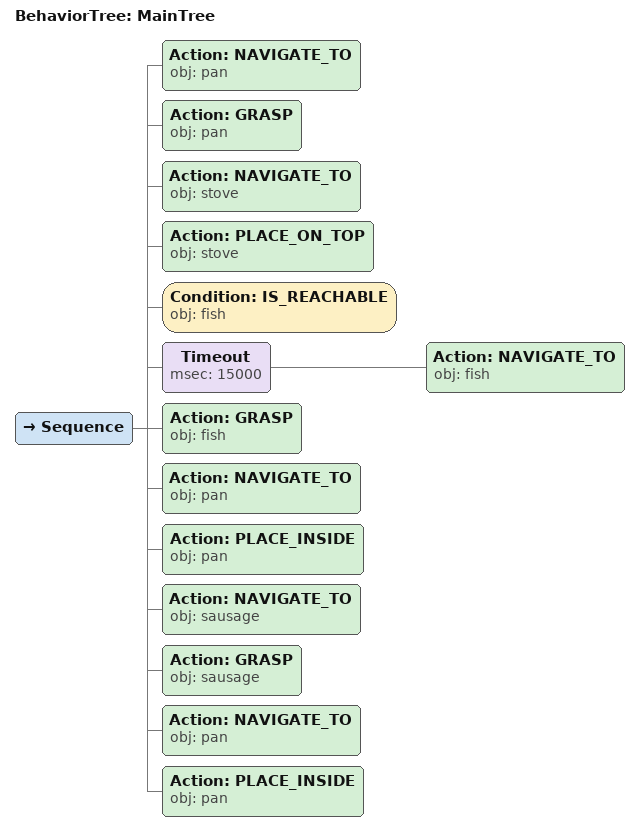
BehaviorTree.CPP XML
<root main_tree_to_execute="MainTree">
  <BehaviorTree ID="MainTree">
    <Sequence>
      <!-- Navigate to pan -->
      <Action ID="NAVIGATE_TO" obj="pan" />
      <!-- Grasp pan -->
      <Action ID="GRASP" obj="pan" />
      <!-- Navigate to stove -->
      <Action ID="NAVIGATE_TO" obj="stove" />
      <!-- Place on stove -->
      <Action ID="PLACE_ON_TOP" obj="stove" />
      <!-- Check fish is reachable before NAVIGATE_TO -->
      <Condition ID="IS_REACHABLE" obj="fish" />
      <!-- Timeout: NAVIGATE_TO fish within 15s -->
      <Timeout msec="15000">
        <!-- Navigate to fish -->
        <Action ID="NAVIGATE_TO" obj="fish" />
      </Timeout>
      <!-- Grasp fish -->
      <Action ID="GRASP" obj="fish" />
      <!-- Navigate to pan -->
      <Action ID="NAVIGATE_TO" obj="pan" />
      <!-- Place inside pan -->
      <Action ID="PLACE_INSIDE" obj="pan" />
      <!-- Navigate to sausage -->
      <Action ID="NAVIGATE_TO" obj="sausage" />
      <!-- Grasp sausage -->
      <Action ID="GRASP" obj="sausage" />
      <!-- Navigate to pan -->
      <Action ID="NAVIGATE_TO" obj="pan" />
      <!-- Place inside pan -->
      <Action ID="PLACE_INSIDE" obj="pan" />
    </Sequence>
  </BehaviorTree>
</root>
